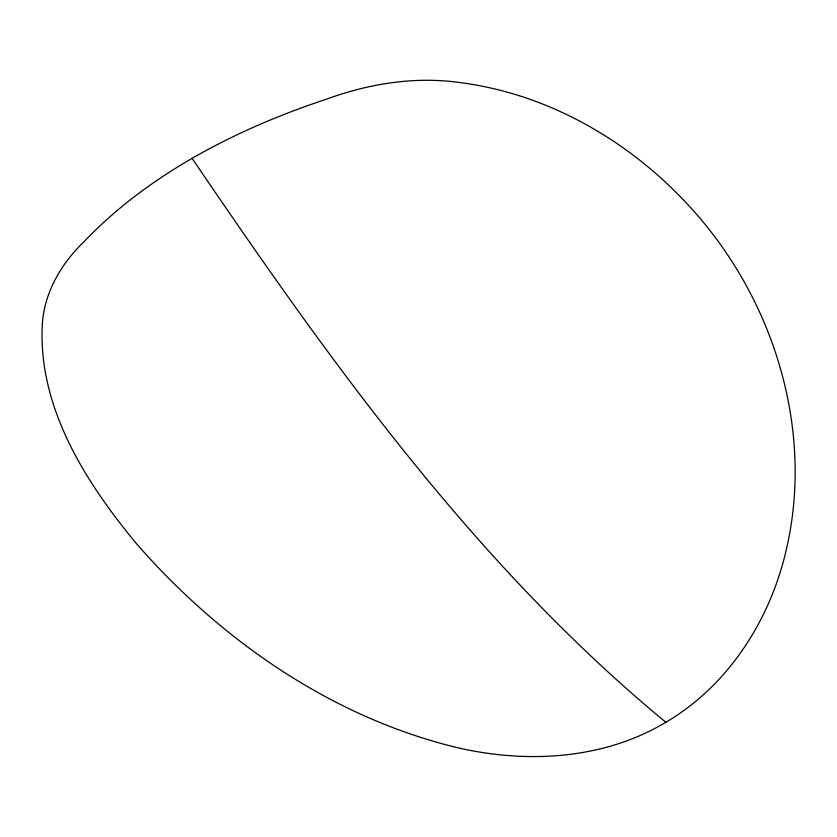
<?xml version="1.0" encoding="UTF-8"?>
<svg xmlns="http://www.w3.org/2000/svg" width="837" height="837" viewBox="0 0 837 837"><rect width="100%" height="100%" fill="white"/><g stroke="black" fill="none" stroke-linecap="round" stroke-linejoin="round"><path stroke-width="1.26" d="M665.833 722.279C727.353 686.194 768.889 621.985 785.409 553.445C814.589 434.801 776.255 305.61 696.761 214.534C636.675 145.335 552.65 94.738 461.072 82.727C415.079 75.989 368.332 83.69 325.007 99.687C278.983 114.951 234.151 134.119 192.102 158.35C153.014 180.959 116.249 208.015 85.008 240.742C60.85 263.54 43.053 294.08 42.143 327.937C39.213 409.764 86.619 483.65 136.954 544.249C220.79 640.117 331.044 716.723 455.694 747.274C525.51 763.815 603.215 759.891 665.833 722.279C475.207 564.944 329.956 361.385 192.102 158.35"/></g></svg>
